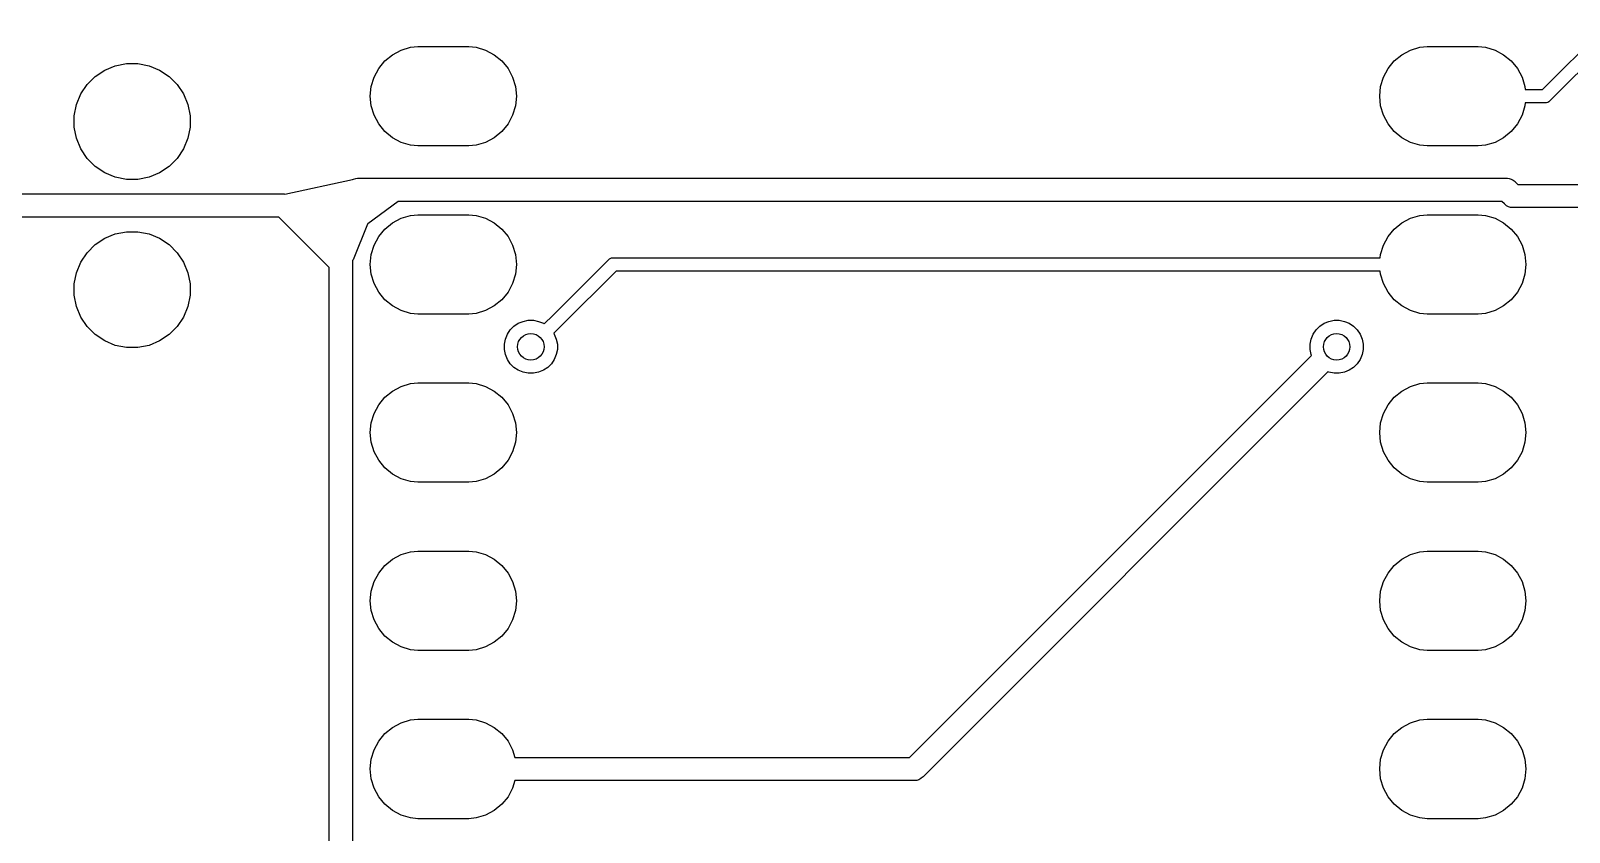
# Model space of a CAD drawing. Extents: x 69 to 174, y -100 to -50.
# Drawn here: x 128.9 to 152.13, y -75.12 to -63.02 of the extents above; entities that cross this region are included whole.
import ezdxf

# ---------------------------------------------------------------- set-up
doc = ezdxf.new("R2010")
doc.units = 0
doc.layers.add('BLACK', color=7, linetype='CONTINUOUS')

msp = doc.modelspace()

# ---------------------------------------------------------------- linework, layer by layer
at = {"layer": 'BLACK', "linetype": 'CONTINUOUS'}
for p, q in [((151.724, -63.908), (152.612, -63.0198)), ((134.245, -63.4747), (134.36, -63.3809)), ((134.36, -63.3809), (134.49, -63.3112)), ((134.49, -63.3112), (134.632, -63.2683)), ((134.632, -63.2683), (134.742, -63.2574)), ((134.742, -63.2574), (135.514, -63.2574)), ((135.514, -63.2574), (135.624, -63.2683)), ((135.624, -63.2683), (135.766, -63.3112)), ((135.766, -63.3112), (135.896, -63.3809)), ((135.896, -63.3809), (136.011, -63.4747)), ((149.485, -63.4747), (149.6, -63.3809)), ((149.6, -63.3809), (149.73, -63.3112)), ((149.73, -63.3112), (149.872, -63.2683)), ((149.872, -63.2683), (149.982, -63.2574)), ((149.982, -63.2574), (150.754, -63.2574)), ((150.754, -63.2574), (150.864, -63.2683)), ((150.864, -63.2683), (151.006, -63.3112)), ((151.006, -63.3112), (151.136, -63.3809)), ((151.136, -63.3809), (151.251, -63.4747)), ((152.727, -63.187), (151.839, -64.0752)), ((129.871, -63.7093), (130.015, -63.6136)), ((130.015, -63.6136), (130.174, -63.5476)), ((130.174, -63.5476), (130.343, -63.514)), ((130.343, -63.514), (130.515, -63.514)), ((130.515, -63.514), (130.684, -63.5476)), ((130.684, -63.5476), (130.843, -63.6136)), ((130.843, -63.6136), (130.987, -63.7093)), ((134.082, -63.7194), (134.152, -63.589)), ((134.152, -63.589), (134.245, -63.4747)), ((136.011, -63.4747), (136.104, -63.589)), ((136.104, -63.589), (136.174, -63.7194)), ((149.322, -63.7194), (149.392, -63.589)), ((149.392, -63.589), (149.485, -63.4747)), ((151.251, -63.4747), (151.344, -63.589)), ((151.344, -63.589), (151.414, -63.7194)), ((129.654, -63.9745), (129.749, -63.8312)), ((129.749, -63.8312), (129.871, -63.7093)), ((130.987, -63.7093), (131.109, -63.8312)), ((131.109, -63.8312), (131.204, -63.9745)), ((134.025, -64.008), (134.039, -63.8609)), ((134.039, -63.8609), (134.082, -63.7194)), ((136.174, -63.7194), (136.217, -63.8609)), ((136.217, -63.8609), (136.231, -64.008)), ((149.265, -64.008), (149.279, -63.8609)), ((149.279, -63.8609), (149.322, -63.7194)), ((151.414, -63.7194), (151.457, -63.8609)), ((151.457, -63.8609), (151.462, -63.908)), ((129.588, -64.1338), (129.654, -63.9745)), ((131.204, -63.9745), (131.27, -64.1338)), ((134.039, -64.1551), (134.025, -64.008)), ((136.231, -64.008), (136.217, -64.1551)), ((149.279, -64.1551), (149.265, -64.008)), ((151.462, -64.108), (151.457, -64.1551)), ((151.462, -63.908), (151.724, -63.908)), ((151.76, -64.108), (151.462, -64.108)), ((151.765, -64.1085), (151.76, -64.108)), ((151.77, -64.108), (151.765, -64.1085)), ((151.785, -64.1066), (151.77, -64.108)), ((151.77, -64.108), (151.77, -64.108)), ((151.803, -64.1008), (151.785, -64.1066)), ((151.821, -64.0915), (151.803, -64.1008)), ((151.836, -64.0791), (151.821, -64.0915)), ((151.839, -64.0752), (151.836, -64.0791)), ((129.554, -64.3028), (129.588, -64.1338)), ((129.554, -64.4752), (129.554, -64.3028)), ((131.27, -64.1338), (131.304, -64.3028)), ((131.304, -64.3028), (131.304, -64.4752)), ((134.082, -64.2966), (134.039, -64.1551)), ((134.152, -64.427), (134.082, -64.2966)), ((136.174, -64.2966), (136.104, -64.427)), ((136.217, -64.1551), (136.174, -64.2966)), ((149.322, -64.2966), (149.279, -64.1551)), ((149.392, -64.427), (149.322, -64.2966)), ((151.414, -64.2966), (151.344, -64.427)), ((151.457, -64.1551), (151.414, -64.2966)), ((129.588, -64.6442), (129.554, -64.4752)), ((131.304, -64.4752), (131.27, -64.6442)), ((134.245, -64.5413), (134.152, -64.427)), ((134.36, -64.6351), (134.245, -64.5413)), ((136.011, -64.5413), (135.896, -64.6351)), ((136.104, -64.427), (136.011, -64.5413)), ((149.485, -64.5413), (149.392, -64.427)), ((149.6, -64.6351), (149.485, -64.5413)), ((151.251, -64.5413), (151.136, -64.6351)), ((151.344, -64.427), (151.251, -64.5413)), ((129.654, -64.8035), (129.588, -64.6442)), ((129.749, -64.9468), (129.654, -64.8035)), ((131.204, -64.8035), (131.109, -64.9468)), ((131.27, -64.6442), (131.204, -64.8035)), ((134.49, -64.7048), (134.36, -64.6351)), ((134.632, -64.7477), (134.49, -64.7048)), ((134.742, -64.7586), (134.632, -64.7477)), ((135.514, -64.7586), (134.742, -64.7586)), ((135.624, -64.7477), (135.514, -64.7586)), ((135.766, -64.7048), (135.624, -64.7477)), ((135.896, -64.6351), (135.766, -64.7048)), ((149.73, -64.7048), (149.6, -64.6351)), ((149.872, -64.7477), (149.73, -64.7048)), ((149.982, -64.7586), (149.872, -64.7477)), ((150.754, -64.7586), (149.982, -64.7586)), ((150.864, -64.7477), (150.754, -64.7586)), ((151.006, -64.7048), (150.864, -64.7477)), ((151.136, -64.6351), (151.006, -64.7048)), ((129.871, -65.0687), (129.749, -64.9468)), ((131.109, -64.9468), (130.987, -65.0687)), ((130.015, -65.1644), (129.871, -65.0687)), ((130.174, -65.2304), (130.015, -65.1644)), ((130.343, -65.264), (130.174, -65.2304)), ((130.515, -65.264), (130.343, -65.264)), ((130.684, -65.2304), (130.515, -65.264)), ((130.843, -65.1644), (130.684, -65.2304)), ((130.987, -65.0687), (130.843, -65.1644)), ((132.734, -65.485), (133.757, -65.2685)), ((133.757, -65.2685), (133.773, -65.26)), ((133.773, -65.26), (133.806, -65.25)), ((133.806, -65.25), (133.832, -65.2474)), ((133.832, -65.2474), (133.841, -65.2466)), ((133.841, -65.2466), (133.849, -65.2474)), ((133.849, -65.2474), (151.175, -65.2474)), ((151.175, -65.2474), (151.183, -65.2466)), ((151.183, -65.2466), (151.192, -65.2474)), ((151.192, -65.2474), (151.218, -65.25)), ((151.218, -65.25), (151.251, -65.26)), ((151.251, -65.26), (151.281, -65.2762)), ((127.357, -65.484), (132.706, -65.484)), ((132.706, -65.484), (132.715, -65.4832)), ((132.715, -65.4832), (132.724, -65.484)), ((132.724, -65.484), (132.734, -65.485)), ((151.281, -65.2762), (151.308, -65.2981)), ((151.308, -65.2981), (151.313, -65.3048)), ((151.313, -65.3048), (151.349, -65.3404)), ((151.349, -65.3404), (158.416, -65.3404)), ((134.444, -65.5982), (133.99, -65.9347)), ((134.445, -65.5974), (134.444, -65.5982)), ((151.111, -65.5974), (134.445, -65.5974)), ((151.147, -65.633), (151.111, -65.5974)), ((151.152, -65.6397), (151.147, -65.633)), ((151.179, -65.6616), (151.152, -65.6397)), ((151.209, -65.6778), (151.179, -65.6616)), ((151.227, -65.6833), (151.209, -65.6778)), ((151.242, -65.6878), (151.227, -65.6833)), ((151.276, -65.6912), (151.242, -65.6878)), ((151.285, -65.6904), (151.276, -65.6912)), ((158.352, -65.6904), (151.285, -65.6904)), ((132.643, -65.834), (127.293, -65.834)), ((133.03, -66.2212), (132.643, -65.834)), ((133.983, -65.9429), (133.765, -66.4776)), ((133.985, -65.9398), (133.983, -65.9429)), ((133.99, -65.9347), (133.985, -65.9388)), ((133.985, -65.9388), (133.985, -65.9398)), ((134.245, -66.0147), (134.36, -65.9209)), ((134.36, -65.9209), (134.49, -65.8512)), ((134.49, -65.8512), (134.632, -65.8083)), ((134.632, -65.8083), (134.742, -65.7974)), ((134.742, -65.7974), (135.514, -65.7974)), ((135.514, -65.7974), (135.624, -65.8083)), ((135.624, -65.8083), (135.766, -65.8512)), ((135.766, -65.8512), (135.896, -65.9209)), ((135.896, -65.9209), (136.011, -66.0147)), ((149.485, -66.0147), (149.6, -65.9209)), ((149.6, -65.9209), (149.73, -65.8512)), ((149.73, -65.8512), (149.872, -65.8083)), ((149.872, -65.8083), (149.982, -65.7974)), ((149.982, -65.7974), (150.754, -65.7974)), ((150.754, -65.7974), (150.864, -65.8083)), ((150.864, -65.8083), (151.006, -65.8512)), ((151.006, -65.8512), (151.136, -65.9209)), ((151.136, -65.9209), (151.251, -66.0147)), ((129.871, -66.2493), (130.015, -66.1536)), ((130.015, -66.1536), (130.174, -66.0876)), ((130.174, -66.0876), (130.343, -66.054)), ((130.343, -66.054), (130.515, -66.054)), ((130.515, -66.054), (130.684, -66.0876)), ((130.684, -66.0876), (130.843, -66.1536)), ((130.843, -66.1536), (130.987, -66.2493)), ((134.082, -66.2594), (134.152, -66.129)), ((134.152, -66.129), (134.245, -66.0147)), ((136.011, -66.0147), (136.104, -66.129)), ((136.104, -66.129), (136.174, -66.2594)), ((149.322, -66.2594), (149.392, -66.129)), ((149.392, -66.129), (149.485, -66.0147)), ((151.251, -66.0147), (151.344, -66.129)), ((151.344, -66.129), (151.414, -66.2594)), ((129.654, -66.5145), (129.749, -66.3712)), ((129.749, -66.3712), (129.871, -66.2493)), ((130.987, -66.2493), (131.109, -66.3712)), ((131.109, -66.3712), (131.204, -66.5145)), ((133.035, -66.2278), (133.03, -66.2212)), ((133.042, -66.2333), (133.035, -66.2278)), ((133.406, -66.597), (133.042, -66.2333)), ((133.042, -66.2333), (133.042, -66.2333)), ((133.042, -66.2333), (133.042, -66.2333)), ((134.025, -66.548), (134.039, -66.4009)), ((134.039, -66.4009), (134.082, -66.2594)), ((136.174, -66.2594), (136.217, -66.4009)), ((136.217, -66.4009), (136.231, -66.548)), ((149.274, -66.448), (149.279, -66.4009)), ((149.279, -66.4009), (149.322, -66.2594)), ((151.414, -66.2594), (151.457, -66.4009)), ((151.457, -66.4009), (151.471, -66.548)), ((129.588, -66.6738), (129.654, -66.5145)), ((131.204, -66.5145), (131.27, -66.6738)), ((133.406, -80.5812), (133.406, -66.597)), ((133.758, -66.491), (133.754, -66.499)), ((133.754, -66.499), (133.756, -66.5245)), ((133.756, -66.5245), (133.756, -66.5331)), ((133.756, -66.5331), (133.756, -80.5173)), ((133.764, -66.4811), (133.758, -66.491)), ((133.765, -66.4792), (133.764, -66.4801)), ((133.764, -66.4801), (133.764, -66.4811)), ((133.765, -66.4776), (133.765, -66.4792)), ((134.039, -66.6951), (134.025, -66.548)), ((136.231, -66.548), (136.217, -66.6951)), ((136.782, -67.3184), (137.619, -66.4808)), ((137.735, -66.648), (136.923, -67.4598)), ((137.619, -66.4808), (137.622, -66.4769)), ((137.622, -66.4769), (137.638, -66.4645)), ((137.638, -66.4645), (137.655, -66.4552)), ((137.655, -66.4552), (137.668, -66.4512)), ((137.668, -66.4512), (137.674, -66.4494)), ((137.674, -66.4494), (137.676, -66.4492)), ((137.676, -66.4492), (137.688, -66.448)), ((137.688, -66.448), (137.689, -66.448)), ((137.689, -66.448), (137.693, -66.4475)), ((137.693, -66.4475), (137.698, -66.448)), ((137.698, -66.448), (149.274, -66.448)), ((149.274, -66.648), (137.735, -66.648)), ((149.279, -66.6951), (149.274, -66.648)), ((151.471, -66.548), (151.457, -66.6951)), ((129.554, -66.8428), (129.588, -66.6738)), ((129.554, -67.0152), (129.554, -66.8428)), ((131.27, -66.6738), (131.304, -66.8428)), ((131.304, -66.8428), (131.304, -67.0152)), ((134.082, -66.8366), (134.039, -66.6951)), ((134.152, -66.967), (134.082, -66.8366)), ((136.174, -66.8366), (136.104, -66.967)), ((136.217, -66.6951), (136.174, -66.8366)), ((149.322, -66.8366), (149.279, -66.6951)), ((149.392, -66.967), (149.322, -66.8366)), ((151.414, -66.8366), (151.344, -66.967)), ((151.457, -66.6951), (151.414, -66.8366)), ((129.588, -67.1842), (129.554, -67.0152)), ((131.304, -67.0152), (131.27, -67.1842)), ((134.245, -67.0813), (134.152, -66.967)), ((134.36, -67.1751), (134.245, -67.0813)), ((136.011, -67.0813), (135.896, -67.1751)), ((136.104, -66.967), (136.011, -67.0813)), ((149.485, -67.0813), (149.392, -66.967)), ((149.6, -67.1751), (149.485, -67.0813)), ((151.251, -67.0813), (151.136, -67.1751)), ((151.344, -66.967), (151.251, -67.0813)), ((129.654, -67.3435), (129.588, -67.1842)), ((129.749, -67.4868), (129.654, -67.3435)), ((131.204, -67.3435), (131.109, -67.4868)), ((131.27, -67.1842), (131.204, -67.3435)), ((134.49, -67.2448), (134.36, -67.1751)), ((134.632, -67.2877), (134.49, -67.2448)), ((134.742, -67.2986), (134.632, -67.2877)), ((135.514, -67.2986), (134.742, -67.2986)), ((135.624, -67.2877), (135.514, -67.2986)), ((135.766, -67.2448), (135.624, -67.2877)), ((135.896, -67.1751), (135.766, -67.2448)), ((136.652, -67.4476), (136.782, -67.3184)), ((136.782, -67.3184), (136.782, -67.3184)), ((149.73, -67.2448), (149.6, -67.1751)), ((149.872, -67.2877), (149.73, -67.2448)), ((149.982, -67.2986), (149.872, -67.2877)), ((150.754, -67.2986), (149.982, -67.2986)), ((150.864, -67.2877), (150.754, -67.2986)), ((151.006, -67.2448), (150.864, -67.2877)), ((151.136, -67.1751), (151.006, -67.2448)), ((129.871, -67.6087), (129.749, -67.4868)), ((131.109, -67.4868), (130.987, -67.6087)), ((136.094, -67.6031), (136.138, -67.5376)), ((136.138, -67.5376), (136.194, -67.4819)), ((136.194, -67.4819), (136.259, -67.4381)), ((136.259, -67.4381), (136.332, -67.408)), ((136.332, -67.408), (136.409, -67.3926)), ((136.409, -67.3926), (136.488, -67.3926)), ((136.488, -67.3926), (136.565, -67.408)), ((136.565, -67.408), (136.638, -67.4381)), ((136.638, -67.4381), (136.652, -67.4476)), ((136.923, -67.4598), (136.794, -67.589)), ((136.794, -67.589), (136.803, -67.6031)), ((136.923, -67.4598), (136.923, -67.4598)), ((148.261, -67.6031), (148.305, -67.5376)), ((148.305, -67.5376), (148.36, -67.4819)), ((148.36, -67.4819), (148.426, -67.4381)), ((148.426, -67.4381), (148.499, -67.408)), ((148.499, -67.408), (148.576, -67.3926)), ((148.576, -67.3926), (148.655, -67.3926)), ((148.655, -67.3926), (148.732, -67.408)), ((148.732, -67.408), (148.805, -67.4381)), ((148.805, -67.4381), (148.87, -67.4819)), ((148.87, -67.4819), (148.926, -67.5376)), ((148.926, -67.5376), (148.97, -67.6031)), ((130.015, -67.7044), (129.871, -67.6087)), ((130.174, -67.7704), (130.015, -67.7044)), ((130.343, -67.804), (130.174, -67.7704)), ((130.515, -67.804), (130.343, -67.804)), ((130.684, -67.7704), (130.515, -67.804)), ((130.843, -67.7044), (130.684, -67.7704)), ((130.987, -67.6087), (130.843, -67.7044)), ((136.049, -67.7532), (136.064, -67.6759)), ((136.049, -67.832), (136.049, -67.7532)), ((136.064, -67.6759), (136.094, -67.6031)), ((136.803, -67.6031), (136.833, -67.6759)), ((136.833, -67.6759), (136.849, -67.7532)), ((136.849, -67.7532), (136.849, -67.832)), ((148.215, -67.7532), (148.231, -67.6759)), ((148.215, -67.832), (148.215, -67.7532)), ((148.231, -67.6759), (148.261, -67.6031)), ((148.97, -67.6031), (149, -67.6759)), ((149, -67.6759), (149.015, -67.7532)), ((149.015, -67.7532), (149.015, -67.832)), ((136.064, -67.9093), (136.049, -67.832)), ((136.094, -67.9821), (136.064, -67.9093)), ((136.138, -68.0476), (136.094, -67.9821)), ((136.194, -68.1033), (136.138, -68.0476)), ((136.76, -68.0476), (136.704, -68.1033)), ((136.803, -67.9821), (136.76, -68.0476)), ((136.833, -67.9093), (136.803, -67.9821)), ((136.849, -67.832), (136.833, -67.9093)), ((142.168, -73.993), (148.237, -67.9237)), ((148.231, -67.9093), (148.215, -67.832)), ((148.237, -67.9237), (148.231, -67.9093)), ((148.926, -68.0476), (148.87, -68.1033)), ((148.97, -67.9821), (148.926, -68.0476)), ((149, -67.9093), (148.97, -67.9821)), ((149.015, -67.832), (149, -67.9093)), ((136.259, -68.1471), (136.194, -68.1033)), ((136.332, -68.1772), (136.259, -68.1471)), ((136.409, -68.1926), (136.332, -68.1772)), ((136.488, -68.1926), (136.409, -68.1926)), ((136.565, -68.1772), (136.488, -68.1926)), ((136.638, -68.1471), (136.565, -68.1772)), ((136.704, -68.1033), (136.638, -68.1471)), ((148.484, -68.1712), (142.37, -74.2857)), ((148.499, -68.1772), (148.484, -68.1712)), ((148.576, -68.1926), (148.499, -68.1772)), ((148.655, -68.1926), (148.576, -68.1926)), ((148.732, -68.1772), (148.655, -68.1926)), ((148.805, -68.1471), (148.732, -68.1772)), ((148.87, -68.1033), (148.805, -68.1471)), ((134.245, -68.5547), (134.36, -68.4609)), ((134.36, -68.4609), (134.49, -68.3912)), ((134.49, -68.3912), (134.632, -68.3483)), ((134.632, -68.3483), (134.742, -68.3374)), ((134.742, -68.3374), (135.514, -68.3374)), ((135.514, -68.3374), (135.624, -68.3483)), ((135.624, -68.3483), (135.766, -68.3912)), ((135.766, -68.3912), (135.896, -68.4609)), ((135.896, -68.4609), (136.011, -68.5547)), ((149.485, -68.5547), (149.6, -68.4609)), ((149.6, -68.4609), (149.73, -68.3912)), ((149.73, -68.3912), (149.872, -68.3483)), ((149.872, -68.3483), (149.982, -68.3374)), ((149.982, -68.3374), (150.754, -68.3374)), ((150.754, -68.3374), (150.864, -68.3483)), ((150.864, -68.3483), (151.006, -68.3912)), ((151.006, -68.3912), (151.136, -68.4609)), ((151.136, -68.4609), (151.251, -68.5547)), ((134.082, -68.7994), (134.152, -68.669)), ((134.152, -68.669), (134.245, -68.5547)), ((136.011, -68.5547), (136.104, -68.669)), ((136.104, -68.669), (136.174, -68.7994)), ((149.322, -68.7994), (149.392, -68.669)), ((149.392, -68.669), (149.485, -68.5547)), ((151.251, -68.5547), (151.344, -68.669)), ((151.344, -68.669), (151.414, -68.7994)), ((134.025, -69.088), (134.039, -68.9409)), ((134.039, -68.9409), (134.082, -68.7994)), ((136.174, -68.7994), (136.217, -68.9409)), ((136.217, -68.9409), (136.231, -69.088)), ((149.265, -69.088), (149.279, -68.9409)), ((149.279, -68.9409), (149.322, -68.7994)), ((151.414, -68.7994), (151.457, -68.9409)), ((151.457, -68.9409), (151.471, -69.088)), ((134.039, -69.2351), (134.025, -69.088)), ((136.231, -69.088), (136.217, -69.2351)), ((149.279, -69.2351), (149.265, -69.088)), ((151.471, -69.088), (151.457, -69.2351)), ((134.082, -69.3766), (134.039, -69.2351)), ((134.152, -69.507), (134.082, -69.3766)), ((136.174, -69.3766), (136.104, -69.507)), ((136.217, -69.2351), (136.174, -69.3766)), ((149.322, -69.3766), (149.279, -69.2351)), ((149.392, -69.507), (149.322, -69.3766)), ((151.414, -69.3766), (151.344, -69.507)), ((151.457, -69.2351), (151.414, -69.3766)), ((134.245, -69.6213), (134.152, -69.507)), ((134.36, -69.7151), (134.245, -69.6213)), ((136.011, -69.6213), (135.896, -69.7151)), ((136.104, -69.507), (136.011, -69.6213)), ((149.485, -69.6213), (149.392, -69.507)), ((149.6, -69.7151), (149.485, -69.6213)), ((151.251, -69.6213), (151.136, -69.7151)), ((151.344, -69.507), (151.251, -69.6213)), ((134.49, -69.7848), (134.36, -69.7151)), ((134.632, -69.8277), (134.49, -69.7848)), ((134.742, -69.8386), (134.632, -69.8277)), ((135.514, -69.8386), (134.742, -69.8386)), ((135.624, -69.8277), (135.514, -69.8386)), ((135.766, -69.7848), (135.624, -69.8277)), ((135.896, -69.7151), (135.766, -69.7848)), ((149.73, -69.7848), (149.6, -69.7151)), ((149.872, -69.8277), (149.73, -69.7848)), ((149.982, -69.8386), (149.872, -69.8277)), ((150.754, -69.8386), (149.982, -69.8386)), ((150.864, -69.8277), (150.754, -69.8386)), ((151.006, -69.7848), (150.864, -69.8277)), ((151.136, -69.7151), (151.006, -69.7848)), ((134.245, -71.0947), (134.36, -71.0009)), ((134.36, -71.0009), (134.49, -70.9312)), ((134.49, -70.9312), (134.632, -70.8883)), ((134.632, -70.8883), (134.742, -70.8774)), ((134.742, -70.8774), (135.514, -70.8774)), ((135.514, -70.8774), (135.624, -70.8883)), ((135.624, -70.8883), (135.766, -70.9312)), ((135.766, -70.9312), (135.896, -71.0009)), ((135.896, -71.0009), (136.011, -71.0947)), ((149.485, -71.0947), (149.6, -71.0009)), ((149.6, -71.0009), (149.73, -70.9312)), ((149.73, -70.9312), (149.872, -70.8883)), ((149.872, -70.8883), (149.982, -70.8774)), ((149.982, -70.8774), (150.754, -70.8774)), ((150.754, -70.8774), (150.864, -70.8883)), ((150.864, -70.8883), (151.006, -70.9312)), ((151.006, -70.9312), (151.136, -71.0009)), ((151.136, -71.0009), (151.251, -71.0947)), ((134.082, -71.3394), (134.152, -71.209)), ((134.152, -71.209), (134.245, -71.0947)), ((136.011, -71.0947), (136.104, -71.209)), ((136.104, -71.209), (136.174, -71.3394)), ((149.322, -71.3394), (149.392, -71.209)), ((149.392, -71.209), (149.485, -71.0947)), ((151.251, -71.0947), (151.344, -71.209)), ((151.344, -71.209), (151.414, -71.3394)), ((134.025, -71.628), (134.039, -71.4809)), ((134.039, -71.4809), (134.082, -71.3394)), ((136.174, -71.3394), (136.217, -71.4809)), ((136.217, -71.4809), (136.231, -71.628)), ((149.265, -71.628), (149.279, -71.4809)), ((149.279, -71.4809), (149.322, -71.3394)), ((151.414, -71.3394), (151.457, -71.4809)), ((151.457, -71.4809), (151.471, -71.628)), ((134.039, -71.7751), (134.025, -71.628)), ((136.231, -71.628), (136.217, -71.7751)), ((149.279, -71.7751), (149.265, -71.628)), ((151.471, -71.628), (151.457, -71.7751)), ((134.082, -71.9166), (134.039, -71.7751)), ((134.152, -72.047), (134.082, -71.9166)), ((136.174, -71.9166), (136.104, -72.047)), ((136.217, -71.7751), (136.174, -71.9166)), ((149.322, -71.9166), (149.279, -71.7751)), ((149.392, -72.047), (149.322, -71.9166)), ((151.414, -71.9166), (151.344, -72.047)), ((151.457, -71.7751), (151.414, -71.9166)), ((134.245, -72.1613), (134.152, -72.047)), ((134.36, -72.2551), (134.245, -72.1613)), ((136.011, -72.1613), (135.896, -72.2551)), ((136.104, -72.047), (136.011, -72.1613)), ((149.485, -72.1613), (149.392, -72.047)), ((149.6, -72.2551), (149.485, -72.1613)), ((151.251, -72.1613), (151.136, -72.2551)), ((151.344, -72.047), (151.251, -72.1613)), ((134.49, -72.3248), (134.36, -72.2551)), ((134.632, -72.3677), (134.49, -72.3248)), ((134.742, -72.3786), (134.632, -72.3677)), ((135.514, -72.3786), (134.742, -72.3786)), ((135.624, -72.3677), (135.514, -72.3786)), ((135.766, -72.3248), (135.624, -72.3677)), ((135.896, -72.2551), (135.766, -72.3248)), ((149.73, -72.3248), (149.6, -72.2551)), ((149.872, -72.3677), (149.73, -72.3248)), ((149.982, -72.3786), (149.872, -72.3677)), ((150.754, -72.3786), (149.982, -72.3786)), ((150.864, -72.3677), (150.754, -72.3786)), ((151.006, -72.3248), (150.864, -72.3677)), ((151.136, -72.2551), (151.006, -72.3248)), ((134.245, -73.6347), (134.36, -73.5409)), ((134.36, -73.5409), (134.49, -73.4712)), ((134.49, -73.4712), (134.632, -73.4283)), ((134.632, -73.4283), (134.742, -73.4174)), ((134.742, -73.4174), (135.514, -73.4174)), ((135.514, -73.4174), (135.624, -73.4283)), ((135.624, -73.4283), (135.766, -73.4712)), ((135.766, -73.4712), (135.896, -73.5409)), ((135.896, -73.5409), (136.011, -73.6347)), ((149.485, -73.6347), (149.6, -73.5409)), ((149.6, -73.5409), (149.73, -73.4712)), ((149.73, -73.4712), (149.872, -73.4283)), ((149.872, -73.4283), (149.982, -73.4174)), ((149.982, -73.4174), (150.754, -73.4174)), ((150.754, -73.4174), (150.864, -73.4283)), ((150.864, -73.4283), (151.006, -73.4712)), ((151.006, -73.4712), (151.136, -73.5409)), ((151.136, -73.5409), (151.251, -73.6347)), ((134.082, -73.8794), (134.152, -73.749)), ((134.152, -73.749), (134.245, -73.6347)), ((136.011, -73.6347), (136.104, -73.749)), ((136.104, -73.749), (136.174, -73.8794)), ((149.322, -73.8794), (149.392, -73.749)), ((149.392, -73.749), (149.485, -73.6347)), ((151.251, -73.6347), (151.344, -73.749)), ((151.344, -73.749), (151.414, -73.8794)), ((134.025, -74.168), (134.039, -74.0209)), ((134.039, -74.0209), (134.082, -73.8794)), ((136.174, -73.8794), (136.209, -73.993)), ((136.209, -73.993), (142.168, -73.993)), ((149.265, -74.168), (149.279, -74.0209)), ((149.279, -74.0209), (149.322, -73.8794)), ((151.414, -73.8794), (151.457, -74.0209)), ((151.457, -74.0209), (151.471, -74.168)), ((134.039, -74.3151), (134.025, -74.168)), ((134.082, -74.4566), (134.039, -74.3151)), ((142.338, -74.3142), (142.307, -74.3305)), ((142.364, -74.2923), (142.338, -74.3142)), ((142.37, -74.2857), (142.364, -74.2923)), ((149.279, -74.3151), (149.265, -74.168)), ((149.322, -74.4566), (149.279, -74.3151)), ((151.457, -74.3151), (151.414, -74.4566)), ((151.471, -74.168), (151.457, -74.3151)), ((134.152, -74.587), (134.082, -74.4566)), ((136.174, -74.4566), (136.104, -74.587)), ((136.209, -74.343), (136.174, -74.4566)), ((142.231, -74.343), (136.209, -74.343)), ((142.24, -74.3438), (142.231, -74.343)), ((142.249, -74.343), (142.24, -74.3438)), ((142.274, -74.3405), (142.249, -74.343)), ((142.307, -74.3305), (142.274, -74.3405)), ((149.392, -74.587), (149.322, -74.4566)), ((151.414, -74.4566), (151.344, -74.587)), ((134.245, -74.7013), (134.152, -74.587)), ((134.36, -74.7951), (134.245, -74.7013)), ((136.011, -74.7013), (135.896, -74.7951)), ((136.104, -74.587), (136.011, -74.7013)), ((149.485, -74.7013), (149.392, -74.587)), ((149.6, -74.7951), (149.485, -74.7013)), ((151.251, -74.7013), (151.136, -74.7951)), ((151.344, -74.587), (151.251, -74.7013)), ((134.49, -74.8648), (134.36, -74.7951)), ((134.632, -74.9077), (134.49, -74.8648)), ((134.742, -74.9186), (134.632, -74.9077)), ((135.514, -74.9186), (134.742, -74.9186)), ((135.624, -74.9077), (135.514, -74.9186)), ((135.766, -74.8648), (135.624, -74.9077)), ((135.896, -74.7951), (135.766, -74.8648)), ((149.73, -74.8648), (149.6, -74.7951)), ((149.872, -74.9077), (149.73, -74.8648)), ((149.982, -74.9186), (149.872, -74.9077)), ((150.754, -74.9186), (149.982, -74.9186)), ((150.864, -74.9077), (150.754, -74.9186)), ((151.006, -74.8648), (150.864, -74.9077)), ((151.136, -74.7951), (151.006, -74.8648))]:
    msp.add_line(p, q, dxfattribs=at)
at = {"layer": 'BLACK'}
for centre in [(136.449, -67.7926), (148.615, -67.7926)]:
    msp.add_circle(centre, 0.2, dxfattribs=at)

doc.saveas('drawing.dxf')
